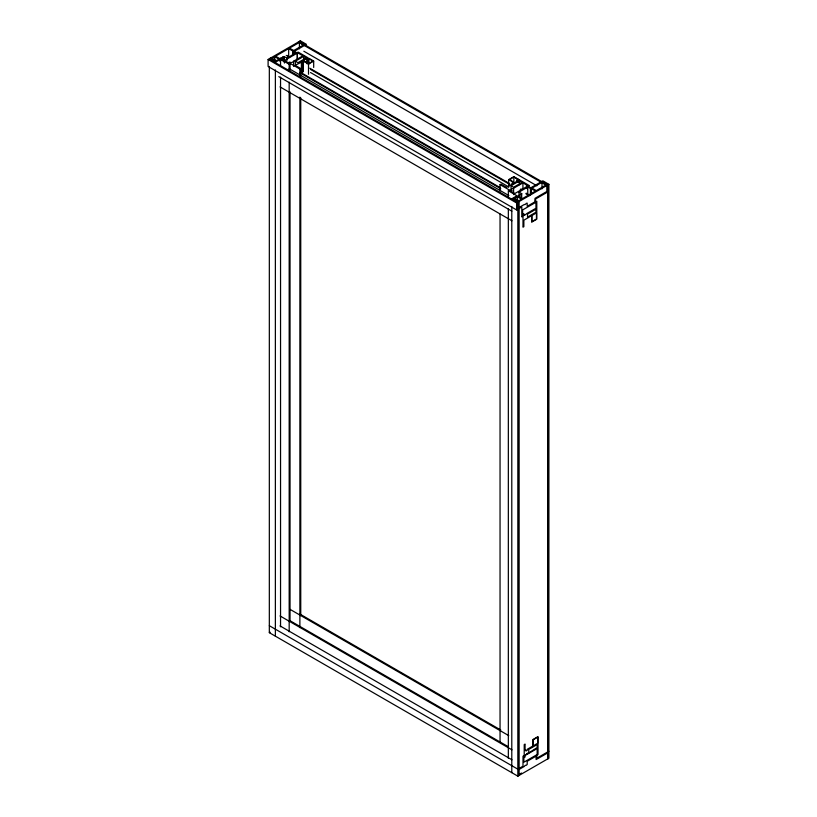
<?xml version="1.0" encoding="UTF-8"?>
<svg xmlns="http://www.w3.org/2000/svg" width="817" height="817" viewBox="0 0 817 817"><rect width="100%" height="100%" fill="white"/><g stroke="black" fill="none" stroke-linecap="round" stroke-linejoin="round"><path stroke-width="1.23" d="M526.393 754.448L537.157 747.555L537.157 744.563L528.742 749.424L528.742 752.406L525.076 755.521L525.076 757.012L524.218 757.512L524.218 744.563L525.076 744.062L525.076 750.537L525.985 750.016L525.985 751.017L527.302 750.251L527.302 749.26L532.847 746.054L532.847 739.579L538.025 736.587L538.025 754.53L537.157 755.031L537.157 748.546L527.843 753.928A3.758 2.165 -60 0 0 526.393 754.448L525.076 755.521M508.674 187.287L508.674 179.638L513.76 182.569L509.92 179.311L513.852 177.044L517.886 179.372L517.141 180.097L518.601 179.393L518.693 181.987M307.713 63.011L307.713 59.192L308.969 58.753L312.993 61.081L309.061 63.348L303.383 61.112L303.383 71.314M292.966 51.114L295.642 53.054L286.9 58.099L284.04 56.485L282.866 56.945A1.797 1.042 0 0 1 281.028 58.007L275.37 61.275L270.192 58.283M300.748 76.206L300.748 68.557L295.131 65.309L302.944 61.418L302.77 71.661M518.693 179.444C517.232 180.955 517.294 181.231 513.127 183.549L512.953 182.712L511.953 183.263L512.78 183.743L506.52 187.359L500.913 184.121L500.045 184.622L500.045 190.994M299.165 41.555L547.676 185.03L547.676 192.005L535.595 198.98L535.595 202.463L522.645 209.928L522.645 216.413L521.787 216.913L521.787 206.946L516.61 209.938L268.109 66.463L268.109 59.488L268.967 58.987L517.467 202.463L517.467 208.437L524.34 204.475A1.797 1.042 -60 0 0 526.179 203.413L527.179 203.106L527.2 206.313L534.726 201.962L535.023 198.317L546.808 191.505L546.808 185.52L298.307 42.055M297.368 59.427L297.368 53.054L294.355 51.308L306.426 44.332L300.39 40.85L269.324 58.783L275.37 62.276L280.548 59.284L289.177 64.267L290.035 63.767L290.035 70.139M278.893 59.079L274.726 56.669L272.041 58.211L276.207 60.621M299.533 41.35L304.7 44.332L292.843 51.022L288.667 48.611L275.584 56.169L279.761 58.579L279.761 61.132M303.577 44.823L299.41 42.413L289.524 48.121L293.701 50.521L293.701 53.074M297.286 58.987L297.286 52.605L298.144 52.104L308.07 57.844L301.739 61.5L301.739 71.702M284.428 63.072L284.428 60.529L297.368 53.054M300.748 68.557L299.88 69.047L288.667 62.572L289.524 62.072L291.179 62.613A3.758 2.165 0 0 0 293.579 61.224L302.893 55.842L297.286 52.605M295.345 61.204L303.761 56.342L306.344 57.844L297.929 62.695L295.345 61.204L295.345 66.3M302.77 61.459L301.739 61.5M303.383 61.112L308.509 64.073L313.687 61.081L313.687 67.454M508.674 179.638L513.852 176.646L529.396 185.612L528.528 186.113L522.921 182.875L513.597 188.257A3.758 2.165 0 0 0 511.197 189.636L512.126 190.596L511.268 191.096L500.045 184.622M511.054 185.745L519.469 180.884L522.053 182.375L513.638 187.236L511.054 185.745L511.054 189.564M508.337 197.173L508.337 190.8L509.205 190.3L514.812 193.537L521.072 189.922L520.245 189.442L521.154 188.921L521.42 189.728L527.333 186.317L527.333 188.86M269.324 66.432L269.324 632.675L517.835 776.15L548.891 758.217L548.891 184.325L542.856 180.833L530.774 187.808L526.894 185.571L526.311 185.959L527.333 186.317M519.02 195.937L519.02 192.107L527.762 187.062L530.999 188.656L542.856 181.834L548.033 184.816L548.033 758.717M518.693 775.65L518.693 201.758L513.515 198.766L519.173 195.498A1.797 1.042 0 0 1 521.011 194.436L521.777 193.721L519.02 192.107M268.109 59.488L516.61 202.963L517.467 202.463M508.337 190.8L516.967 195.784L511.789 198.766L517.835 202.259L548.891 184.325M523.86 215.218L524.688 214.953A3.758 2.165 -60 0 0 526.618 213.625L535.942 208.243L535.942 201.768L536.8 201.268L536.8 219.211L531.622 222.193L531.622 215.719L523.86 220.202L523.86 226.677L522.992 227.177L522.992 214.228L523.86 213.727L523.86 215.218L524.688 214.953M269.324 632.675L270.192 632.184M548.891 751.242L536.81 758.217L536.81 754.734L523.871 762.21L523.871 755.725L523.003 756.225L523.003 766.183L517.835 769.175L269.324 625.699M518.693 769.675L524.351 766.407A1.797 1.042 -60 0 1 526.189 765.345L527.19 764.487L527.21 761.27L535.952 756.225L536.136 759.555L548.033 752.733M518.815 774.587L521.501 773.035M299.41 41.422L304.445 44.322M542.876 181.987L547.911 184.887L547.911 758.789M303.832 51.216L536.871 185.765M313.687 61.081L308.938 58.334L308.019 58.967L307.121 58.436L307.121 63.838M532.133 188.186L536.309 190.596L546.185 184.887L542.008 182.477L542.008 188.86M307.121 58.773L307.713 59.192M287.676 55.444L289.882 56.72M309.766 68.199L509.675 183.611M526.24 193.18L529.549 195.089M286.226 55.403L289.545 57.313M310.521 69.435L509.328 184.213M525.893 193.772L529.212 195.692M310.521 72.519L508.225 186.654M284.428 60.529L290.035 63.767M518.192 196.233L522.359 198.643L535.441 191.086L531.275 188.686L531.275 193.782M300.442 72.304L500.341 187.716M299.768 72.693L500.78 188.747M514.639 198.286L518.815 200.696L521.501 199.144L517.324 196.734L517.324 200.553M289.085 68.659L508.879 195.549M270.315 58.211L275.349 61.122M513.781 198.776L518.815 201.687L518.815 775.578M278.801 76.624L511.851 211.174M280.017 86.898L511.953 220.804M299.768 613.976L500.78 730.03M290.076 609.38L508.756 735.627M289.729 620.542L508.409 746.799M280.027 615.936L511.963 749.843M280.027 625.904L511.963 759.81M521.685 193.649L521.685 199.154M531.121 188.604L531.121 193.711M530.427 188.604L530.427 194.987M527.762 187.062L527.762 193.435M526.894 185.571L526.894 188.114M522.921 182.875L522.921 189.248M521.011 194.436L521.011 199.542M519.469 180.884L519.469 184.703M518.254 179.689L518.254 182.242M517.835 202.259L517.835 776.15M517.161 179.72L517.161 182.273M516.61 202.963L516.61 209.938M513.852 177.044L513.852 183.416M513.597 188.257L513.597 194.63M511.789 206.425L511.789 772.668M508.337 208.652L508.337 758.319M500.045 213.952L500.045 741.928M308.969 58.753L308.969 63.859M308.366 59.171L308.366 63.001M308.509 64.073L308.509 74.276M307.243 58.916L307.243 62.746M303.761 56.342L303.761 60.172M303.117 61.663L303.117 71.865M302.219 62.174L302.219 72.376M301.391 61.694L301.391 71.896M300.748 97.887L300.748 615.661M300.39 40.85L300.39 43.403M299.88 69.047L299.88 75.43M299.88 97.111L299.88 627.64M299.41 42.413L299.41 48.795M293.579 61.224L293.579 66.33M292.966 51.512L292.966 55.342M292.843 51.022L292.843 54.851M290.035 91.821L290.035 621.083M289.177 64.267L289.177 70.64M289.177 82.119L289.177 631.786M288.667 48.611L288.667 54.994M286.9 58.099L286.9 60.652M284.234 56.557L284.234 61.653M283.54 56.557L283.54 61.653M282.866 56.945L282.866 60.775M281.028 58.007L281.028 60.56M280.548 59.284L280.548 65.656M280.548 77.135L280.548 626.802M275.37 69.925L275.37 636.167M274.726 56.669L274.726 60.489M535.942 209.244L527.527 214.095L527.527 217.087L535.942 212.226L535.942 209.244M536.452 212.931L531.969 215.514L531.969 221.601L536.452 219.007L536.452 212.931M537.678 737.189L533.184 739.773L533.184 745.86L537.678 743.266L537.678 737.189"/></g></svg>
